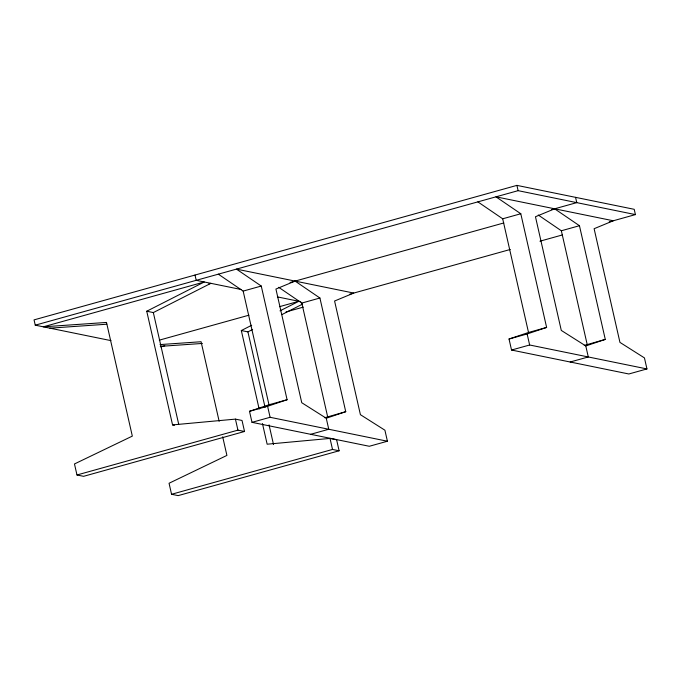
<?xml version="1.0" encoding="UTF-8"?>
<svg xmlns="http://www.w3.org/2000/svg" width="681" height="681" viewBox="0 0 681 681"><rect width="100%" height="100%" fill="white"/><g stroke="black" fill="none" stroke-linecap="round" stroke-linejoin="round"><path stroke-width="1.02" d="M146.738 311.226L204.266 281.985L43.32 326.82L106.5 322.436L132.327 436.112L74.476 463.957L76.979 474.98L83.576 476.325L244.53 431.49L242.027 420.466L235.43 419.121L172.565 424.91L146.738 311.226L153.336 312.57L210.872 283.33L208.829 283.892M259.163 409.068L241.321 330.532L251.698 325.254M279.985 310.868L298.848 301.283L279.499 306.671M241.321 330.532L247.918 331.877L252.634 329.476M281.874 314.613L302.619 304.066M249.493 411.307L268.986 404.769L287.093 399.73L261.266 286.046L236.443 269.123L353.754 293.068L334.584 301.011L360.411 414.686L384.91 430.205L387.412 441.228L369.306 446.276L251.996 422.331L249.493 411.307L267.599 406.268L287.093 399.73M509.03 339.01L528.516 332.473L546.622 327.433L520.795 213.749L495.972 196.826L613.292 220.772L594.113 228.714L619.948 342.39L644.447 357.908L646.95 368.932L628.844 373.98L511.533 350.034L509.03 339.01L527.137 333.971L546.622 327.433M324.718 417.725L345.744 411.699L319.917 298.014L295.094 281.1L275.924 289.042L301.751 402.718L326.259 418.236L328.761 429.26L310.655 434.299M326.259 418.236L345.744 411.699M584.247 345.429L605.281 339.402L579.454 225.717L554.632 208.803L535.462 216.745L561.289 330.421L585.788 345.939L588.29 356.963L570.184 362.003M585.788 345.939L605.281 339.402M609.265 221.887L635.416 214.6L634.215 209.314L516.905 185.377L34.05 319.883L35.25 325.169L110.986 340.628M35.25 325.169L518.105 190.663L635.416 214.6M218.337 274.171L243.16 291.093L261.266 286.046M477.866 201.874L502.689 218.797L520.795 213.749M290.072 282.496L503.787 222.959M551.619 209.637L576.764 202.632L575.564 197.345M159.294 340.159L248.94 315.184M278.699 287.305L301.811 303.062L319.917 298.014M538.237 215.009L561.348 230.765L579.454 225.717M160.716 346.842L164.785 345.701M286.011 311.932L303.326 307.114M349.728 294.183L510.273 249.467M539.939 241.202L562.446 234.928M251.996 422.331L270.102 417.291L387.412 441.228M511.533 350.034L529.639 344.995L646.95 368.932M76.979 474.98L237.933 430.145L244.53 431.49M222.687 436.819L226.909 455.419L169.058 483.255L171.561 494.278L332.515 449.443L339.112 450.788L336.61 439.764L330.013 438.419L267.148 444.208L262.449 423.539M339.112 450.788L178.158 495.623L171.561 494.278M49.917 328.165L106.781 324.224M160.009 344.586L201.082 341.734L219.163 421.309M160.29 346.365L202.419 343.445M241.559 289.587L196.205 280.334L195.004 275.047M277.371 296.899L300.738 301.666M172.565 424.91L174.447 425.293M561.348 230.765L587.175 344.441M516.905 185.377L518.105 190.663M502.689 218.797L528.516 332.473M527.137 333.971L529.639 344.995M301.811 303.062L327.638 416.738M330.013 438.419L332.515 449.443M243.16 291.093L268.986 404.769M267.599 406.268L270.102 417.291M247.918 331.877L265.062 407.315M269.046 424.884L273.515 444.523M235.43 419.121L237.933 430.145M153.336 312.57L178.694 424.186"/></g></svg>
